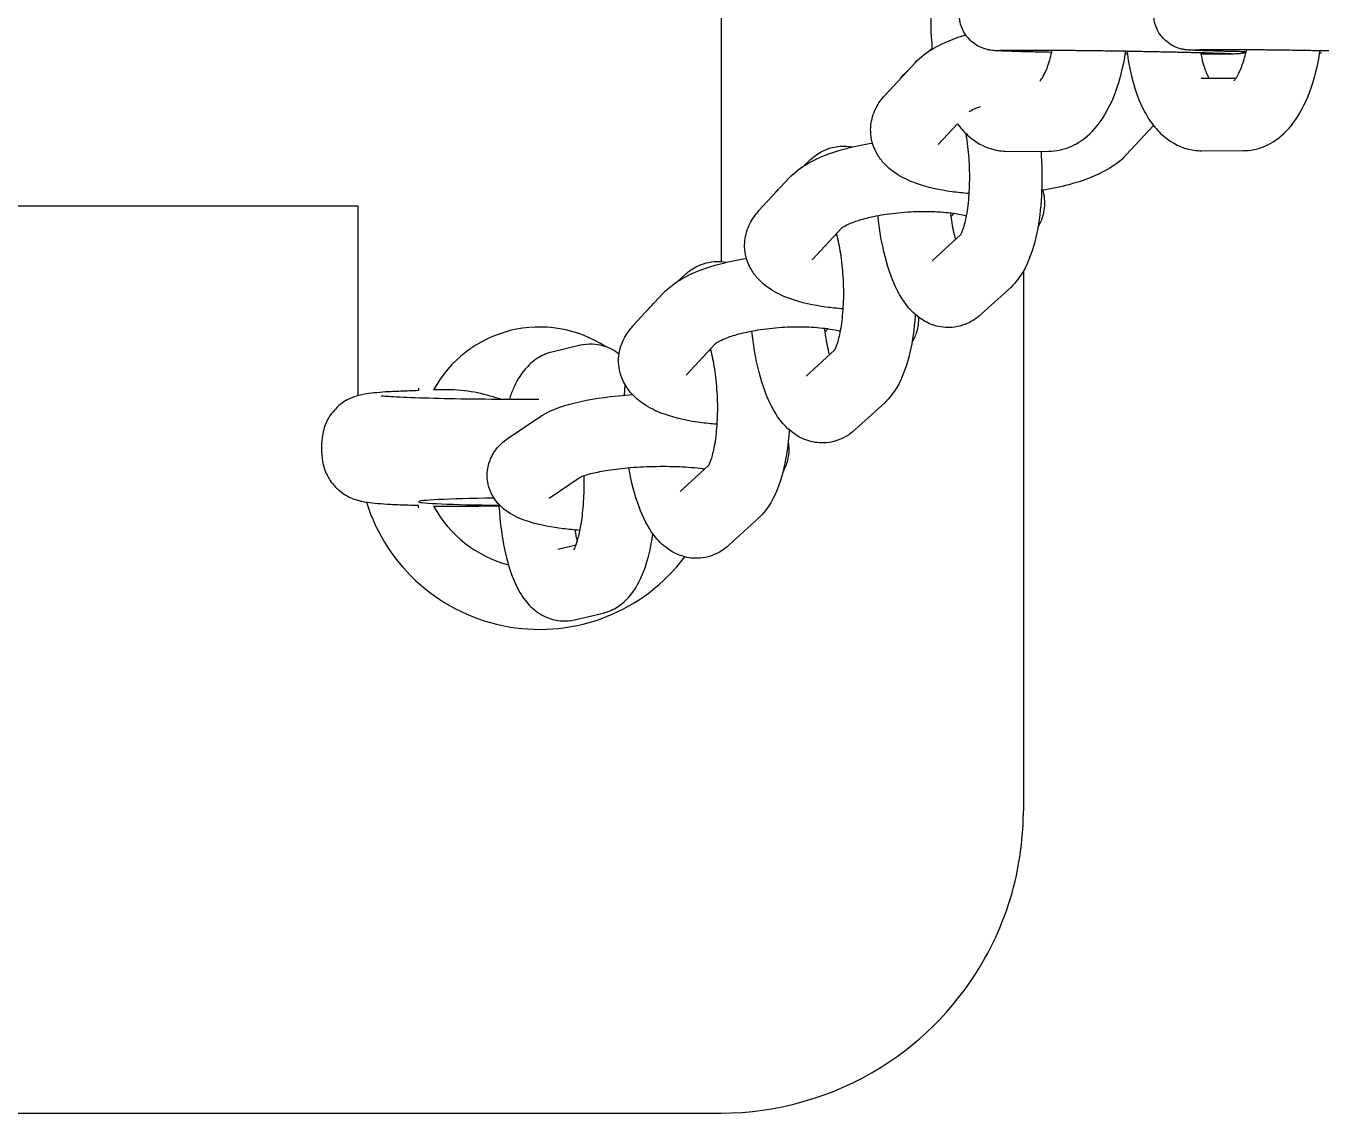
# Model space of a CAD drawing. Header units: millimetres. Extents: x 1060 to 4060, y 0 to 4400.
# Drawn here: x 2707.9 to 2815, y 2110 to 2199.9 of the extents above; entities that cross this region are included whole.
import ezdxf

# ---------------------------------------------------------------- set-up
doc = ezdxf.new("R2010")
doc.units = ezdxf.units.MM
doc.layers.add('AM_4', color=3, linetype='Continuous', lineweight=25)

msp = doc.modelspace()

# ---------------------------------------------------------------- linework, layer by layer
at = {"layer": 'AM_4'}
for p, q in [((2765.38, 2212.55), (2765.38, 2180.42)), ((2782.59, 2197.83), (2782.84, 2198.05)), ((2788.87, 2197.89), (2792.37, 2197.9)), ((2804.94, 2197.94), (2808.44, 2197.95)), ((2807.13, 2197.57), (2805.05, 2197.56)), ((2778.94, 2194.17), (2781.42, 2196.85)), ((2780.8, 2196.18), (2780.82, 2196.21)), ((2805.09, 2195.58), (2807.97, 2195.59)), ((2783.34, 2190.09), (2784.93, 2191.81)), ((2801.14, 2191.68), (2798.88, 2189.23)), ((2772.17, 2188.28), (2772.81, 2188.87)), ((2789.04, 2189.53), (2792.49, 2189.54)), ((2805.11, 2189.58), (2808.56, 2189.59)), ((2768.52, 2184.63), (2771, 2187.31)), ((2770.38, 2186.64), (2770.41, 2186.67)), ((2735.38, 2185), (2685.38, 2185)), ((2735.38, 2169.34), (2735.38, 2185)), ((2784.64, 2184.4), (2784.41, 2184.15)), ((2772.92, 2180.55), (2775.38, 2183.21)), ((2774.84, 2182.6), (2774.93, 2182.68)), ((2785.18, 2182.62), (2782.84, 2180.48)), ((2761.75, 2178.74), (2762.39, 2179.33)), ((2790.38, 2179.63), (2790.38, 2135)), ((2789.33, 2178.28), (2786.89, 2176.06)), ((2758.1, 2175.09), (2760.58, 2177.77)), ((2759.96, 2177.1), (2759.99, 2177.13)), ((2774.22, 2174.86), (2773.99, 2174.61)), ((2753.75, 2173.49), (2751.39, 2172.93)), ((2762.5, 2171.01), (2764.96, 2173.67)), ((2764.42, 2173.06), (2764.51, 2173.14)), ((2774.76, 2173.08), (2772.42, 2170.94)), ((2740.38, 2169.94), (2740.38, 2169.74)), ((2778.91, 2168.74), (2776.47, 2166.52)), ((2747.79, 2165.81), (2750.4, 2167.58)), ((2732.38, 2164.56), (2732.38, 2165.44)), ((2764.34, 2163.54), (2762, 2161.4)), ((2751.16, 2160.84), (2753.74, 2162.59)), ((2740.38, 2160.06), (2740.38, 2160.26)), ((2768.49, 2159.2), (2766.06, 2156.98)), ((2751.89, 2156.63), (2753.4, 2156.99)), ((2753.27, 2150.79), (2755.63, 2151.35)), ((2355.38, 2110), (2765.38, 2110))]:
    msp.add_line(p, q, dxfattribs=at)
for radius, start, end in [(10, 56.8187, 151.2305), (15, 197.3756, 323.1245), (10, 208.7695, 255.0771)]:
    msp.add_arc((2750.38, 2165), radius, start, end, dxfattribs=at)
msp.add_ellipse((2750.38, 2160.56), major_axis=(-10, 0), ratio=0.031189, start_param=5.098581, end_param=7.510271, dxfattribs=at)
for points, knots in [([(2792.72, 2197.71), (2792.54, 2197.72), (2792.36, 2197.72), (2791.99, 2197.73), (2791.81, 2197.73), (2791.44, 2197.74), (2791.26, 2197.75), (2790.91, 2197.76), (2790.74, 2197.76), (2790.42, 2197.77), (2790.27, 2197.77), (2789.97, 2197.78), (2789.82, 2197.79), (2789.55, 2197.79), (2789.42, 2197.8), (2789.17, 2197.81), (2789.05, 2197.81), (2788.83, 2197.82), (2788.73, 2197.82), (2788.43, 2197.83), (2788.27, 2197.84), (2787.99, 2197.86), (2787.95, 2197.85), (2787.64, 2197.9), (2787.61, 2197.9), (2787.5, 2197.92), (2787.43, 2197.93), (2787.2, 2198), (2787.06, 2198.03), (2786.66, 2198.22), (2786.51, 2198.29), (2786.17, 2198.54), (2786.02, 2198.66), (2785.75, 2198.97), (2785.63, 2199.11), (2785.35, 2199.56), (2785.19, 2199.93), (2785.06, 2200.68), (2785.06, 2201.02), (2785.16, 2201.66), (2785.26, 2201.95), (2785.52, 2202.48), (2785.68, 2202.69), (2786.05, 2203.1), (2786.23, 2203.24), (2786.64, 2203.53), (2786.82, 2203.6), (2787.19, 2203.75), (2787.31, 2203.77), (2787.51, 2203.82), (2787.58, 2203.83), (2787.69, 2203.85), (2787.74, 2203.85), (2787.83, 2203.86), (2787.88, 2203.87), (2788.01, 2203.88), (2788.07, 2203.88), (2788.33, 2203.89), (2788.55, 2203.89), (2788.85, 2203.89)], [4.705753, 4.705753, 4.705753, 4.705753, 4.779405, 4.779405, 4.859462, 4.859462, 4.940532, 4.940532, 5.021573, 5.021573, 5.101555, 5.101555, 5.182633, 5.182633, 5.264671, 5.264671, 5.346611, 5.346611, 5.427455, 5.427455, 5.605423, 5.605423, 5.762502, 5.762502, 5.779226, 5.779226, 5.801284, 5.801284, 5.818902, 5.818902, 5.826595, 5.826595, 5.831198, 5.831198, 5.834156, 5.834156, 5.838588, 5.838588, 5.841842, 5.841842, 5.845045, 5.845045, 5.848872, 5.848872, 5.854309, 5.854309, 5.863509, 5.863509, 5.879757, 5.879757, 5.897373, 5.897373, 5.917703, 5.917703, 5.9505, 5.9505, 6.036777, 6.036777, 6.283185, 6.283185, 6.283185, 6.283185]), ([(2808.79, 2197.76), (2808.61, 2197.76), (2808.43, 2197.77), (2808.06, 2197.78), (2807.88, 2197.78), (2807.51, 2197.79), (2807.33, 2197.79), (2806.98, 2197.8), (2806.81, 2197.81), (2806.49, 2197.82), (2806.33, 2197.82), (2806.04, 2197.83), (2805.89, 2197.83), (2805.62, 2197.84), (2805.48, 2197.85), (2805.24, 2197.85), (2805.12, 2197.86), (2804.9, 2197.87), (2804.8, 2197.87), (2804.5, 2197.88), (2804.34, 2197.89), (2804.06, 2197.91), (2804.02, 2197.9), (2803.71, 2197.94), (2803.68, 2197.95), (2803.57, 2197.97), (2803.5, 2197.98), (2803.27, 2198.04), (2803.13, 2198.07), (2802.73, 2198.26), (2802.58, 2198.34), (2802.24, 2198.59), (2802.09, 2198.71), (2801.82, 2199.01), (2801.7, 2199.16), (2801.42, 2199.61), (2801.26, 2199.98), (2801.13, 2200.72), (2801.13, 2201.07), (2801.23, 2201.7), (2801.33, 2201.99), (2801.59, 2202.52), (2801.75, 2202.74), (2802.11, 2203.15), (2802.3, 2203.29), (2802.71, 2203.57), (2802.89, 2203.64), (2803.26, 2203.79), (2803.38, 2203.82), (2803.58, 2203.87), (2803.65, 2203.88), (2803.76, 2203.89), (2803.81, 2203.9), (2803.9, 2203.91), (2803.95, 2203.91), (2804.08, 2203.92), (2804.14, 2203.92), (2804.4, 2203.93), (2804.62, 2203.93), (2804.92, 2203.94)], [4.705753, 4.705753, 4.705753, 4.705753, 4.779405, 4.779405, 4.859462, 4.859462, 4.940532, 4.940532, 5.021573, 5.021573, 5.101555, 5.101555, 5.182633, 5.182633, 5.264671, 5.264671, 5.346611, 5.346611, 5.427455, 5.427455, 5.605423, 5.605423, 5.762502, 5.762502, 5.779226, 5.779226, 5.801284, 5.801284, 5.818902, 5.818902, 5.826595, 5.826595, 5.831198, 5.831198, 5.834156, 5.834156, 5.838588, 5.838588, 5.841842, 5.841842, 5.845045, 5.845045, 5.848872, 5.848872, 5.854309, 5.854309, 5.863509, 5.863509, 5.879757, 5.879757, 5.897373, 5.897373, 5.917703, 5.917703, 5.9505, 5.9505, 6.036777, 6.036777, 6.283185, 6.283185, 6.283185, 6.283185]), ([(2782.89, 2203.07), (2782.86, 2202.83), (2782.83, 2202.58), (2782.71, 2201.22), (2782.69, 2200.07), (2782.78, 2198.63), (2782.81, 2198.3), (2782.85, 2197.99)], [4.4641001, 4.4641001, 4.4641001, 4.4641001, 4.5422649, 4.5422649, 4.9030272, 4.9030272, 5.0073823, 5.0073823, 5.0073823, 5.0073823]), ([(2781.42, 2196.85), (2781.9, 2197.37), (2782.42, 2197.74), (2783.78, 2198.52), (2784.65, 2198.87), (2785.61, 2199.16)], [3.1415927, 3.1415927, 3.1415927, 3.1415927, 3.3903547, 3.3903547, 3.7555683, 3.7555683, 3.7555683, 3.7555683]), ([(2788.31, 2197.88), (2788.31, 2197.88), (2788.32, 2197.88), (2788.38, 2197.88), (2788.49, 2197.89), (2788.71, 2197.89), (2788.79, 2197.89), (2788.87, 2197.89)], [5.9940694, 5.9940694, 5.9940694, 5.9940694, 6.0400138, 6.0400138, 6.2067642, 6.2067642, 6.2831853, 6.2831853, 6.2831853, 6.2831853]), ([(2791.73, 2195.32), (2791.73, 2195.32), (2791.75, 2195.34), (2791.84, 2195.45), (2791.92, 2195.57), (2792.13, 2195.93), (2792.25, 2196.19), (2792.49, 2196.85), (2792.62, 2197.27), (2792.74, 2197.78), (2792.75, 2197.84), (2792.76, 2197.9)], [0.364313, 0.364313, 0.364313, 0.364313, 0.4814287, 0.4814287, 0.6615172, 0.6615172, 0.8682167, 0.8682167, 1.1055917, 1.1055917, 1.134664, 1.134664, 1.134664, 1.134664]), ([(2792.37, 2197.9), (2792.7, 2197.9), (2793.14, 2197.9), (2793.82, 2197.89), (2793.97, 2197.89), (2794.28, 2197.89), (2794.44, 2197.89), (2794.77, 2197.88), (2794.94, 2197.88), (2795.29, 2197.88), (2795.47, 2197.88), (2795.84, 2197.87), (2796.03, 2197.87), (2796.42, 2197.86), (2796.62, 2197.86), (2797.03, 2197.86), (2797.23, 2197.85), (2797.65, 2197.85), (2797.85, 2197.84), (2798.27, 2197.84), (2798.49, 2197.83), (2798.92, 2197.83), (2799.13, 2197.82), (2799.57, 2197.82), (2799.78, 2197.81), (2800.22, 2197.8), (2800.43, 2197.8), (2800.86, 2197.79), (2801.07, 2197.79), (2801.49, 2197.78), (2801.7, 2197.77), (2802.12, 2197.77), (2802.33, 2197.76), (2802.73, 2197.75), (2802.93, 2197.75), (2803.32, 2197.74), (2803.51, 2197.74), (2803.89, 2197.73), (2804.07, 2197.72), (2804.43, 2197.71), (2804.6, 2197.71), (2804.94, 2197.7), (2805.1, 2197.7), (2805.41, 2197.69), (2805.56, 2197.68), (2805.84, 2197.68), (2805.98, 2197.67), (2806.24, 2197.66), (2806.36, 2197.66), (2806.59, 2197.65), (2806.7, 2197.65), (2807.18, 2197.63), (2807.46, 2197.62), (2807.56, 2197.61), (2807.57, 2197.61), (2807.57, 2197.61)], [6.283185, 6.283185, 6.283185, 6.283185, 6.57835, 6.57835, 6.656442, 6.656442, 6.735502, 6.735502, 6.814536, 6.814536, 6.892556, 6.892556, 6.971515, 6.971515, 7.051481, 7.051481, 7.131437, 7.131437, 7.210367, 7.210367, 7.289538, 7.289538, 7.369732, 7.369732, 7.449925, 7.449925, 7.529093, 7.529093, 7.608272, 7.608272, 7.688482, 7.688482, 7.768701, 7.768701, 7.8479, 7.8479, 7.926901, 7.926901, 8.006947, 8.006947, 8.087015, 8.087015, 8.166075, 8.166075, 8.244397, 8.244397, 8.323793, 8.323793, 8.403251, 8.403251, 8.481723, 8.481723, 8.784086, 8.784086, 8.828436, 8.828436, 8.828436, 8.828436]), ([(2792.49, 2189.54), (2793.07, 2189.55), (2793.65, 2189.67), (2794.74, 2190.1), (2795.24, 2190.42), (2796.26, 2191.32), (2796.73, 2191.92), (2797.67, 2193.5), (2798.08, 2194.53), (2798.58, 2196.35), (2798.73, 2197.08), (2798.85, 2197.83)], [0, 0, 0, 0, 0.16535, 0.16535, 0.355491, 0.355491, 0.628306, 0.628306, 1.021007, 1.021007, 1.26683, 1.26683, 1.26683, 1.26683]), ([(2798.94, 2197.83), (2799.03, 2197.11), (2799.15, 2196.41), (2799.58, 2194.66), (2799.94, 2193.64), (2800.71, 2192.25), (2801.01, 2191.8), (2801.67, 2191.05), (2802.01, 2190.73), (2802.98, 2190.05), (2803.69, 2189.73), (2804.69, 2189.59), (2804.9, 2189.58), (2805.11, 2189.58)], [5.029859, 5.029859, 5.029859, 5.029859, 5.26479, 5.26479, 5.646411, 5.646411, 5.841569, 5.841569, 5.996306, 5.996306, 6.223325, 6.223325, 6.283185, 6.283185, 6.283185, 6.283185]), ([(2804.38, 2197.93), (2804.38, 2197.93), (2804.38, 2197.93), (2804.45, 2197.93), (2804.56, 2197.93), (2804.78, 2197.93), (2804.86, 2197.94), (2804.94, 2197.94)], [5.9940694, 5.9940694, 5.9940694, 5.9940694, 6.0400138, 6.0400138, 6.2067642, 6.2067642, 6.2831853, 6.2831853, 6.2831853, 6.2831853]), ([(2805.03, 2197.7), (2805.09, 2197.39), (2805.15, 2197.1), (2805.34, 2196.43), (2805.47, 2196.09), (2805.64, 2195.74), (2805.68, 2195.65), (2805.72, 2195.58)], [5.1686547, 5.1686547, 5.1686547, 5.1686547, 5.3282994, 5.3282994, 5.5735898, 5.5735898, 5.6669304, 5.6669304, 5.6669304, 5.6669304]), ([(2808.78, 2197.72), (2808.69, 2197.69), (2808.63, 2197.67), (2808.47, 2197.64), (2808.4, 2197.63), (2808.29, 2197.61), (2808.24, 2197.6), (2808.14, 2197.59), (2808.1, 2197.59), (2807.97, 2197.58), (2807.91, 2197.58), (2807.65, 2197.57), (2807.43, 2197.57), (2807.13, 2197.57)], [9.0120726, 9.0120726, 9.0120726, 9.0120726, 9.0213493, 9.0213493, 9.0389658, 9.0389658, 9.0592959, 9.0592959, 9.0920926, 9.0920926, 9.1783692, 9.1783692, 9.424778, 9.424778, 9.424778, 9.424778]), ([(2807.8, 2195.37), (2807.8, 2195.37), (2807.82, 2195.39), (2807.91, 2195.5), (2807.99, 2195.62), (2808.19, 2195.98), (2808.32, 2196.23), (2808.56, 2196.89), (2808.69, 2197.31), (2808.81, 2197.83), (2808.82, 2197.89), (2808.83, 2197.95)], [0.364313, 0.364313, 0.364313, 0.364313, 0.4814287, 0.4814287, 0.6615172, 0.6615172, 0.8682167, 0.8682167, 1.1055917, 1.1055917, 1.134664, 1.134664, 1.134664, 1.134664]), ([(2808.44, 2197.95), (2808.77, 2197.95), (2809.21, 2197.95), (2809.89, 2197.94), (2810.04, 2197.94), (2810.34, 2197.94), (2810.51, 2197.93), (2810.84, 2197.93), (2811.01, 2197.93), (2811.36, 2197.93), (2811.54, 2197.92), (2811.91, 2197.92), (2812.1, 2197.92), (2812.49, 2197.91), (2812.69, 2197.91), (2813.1, 2197.9), (2813.3, 2197.9), (2813.72, 2197.89), (2813.92, 2197.89), (2814.34, 2197.88), (2814.56, 2197.88), (2814.98, 2197.87), (2815.2, 2197.87), (2815.64, 2197.86), (2815.85, 2197.86), (2816.29, 2197.85), (2816.5, 2197.85), (2816.93, 2197.84), (2817.14, 2197.83), (2817.56, 2197.83), (2817.77, 2197.82), (2818.19, 2197.81), (2818.4, 2197.81), (2818.8, 2197.8), (2819, 2197.8), (2819.39, 2197.79), (2819.58, 2197.78), (2819.95, 2197.77), (2820.14, 2197.77), (2820.5, 2197.76), (2820.67, 2197.76), (2821.01, 2197.75), (2821.17, 2197.74), (2821.48, 2197.73), (2821.62, 2197.73), (2821.91, 2197.72), (2822.05, 2197.72), (2822.31, 2197.71), (2822.43, 2197.71), (2822.66, 2197.7), (2822.77, 2197.7), (2823.25, 2197.68), (2823.53, 2197.66), (2823.63, 2197.66), (2823.63, 2197.66), (2823.63, 2197.66)], [6.283185, 6.283185, 6.283185, 6.283185, 6.57835, 6.57835, 6.656442, 6.656442, 6.735502, 6.735502, 6.814536, 6.814536, 6.892556, 6.892556, 6.971515, 6.971515, 7.051481, 7.051481, 7.131437, 7.131437, 7.210367, 7.210367, 7.289538, 7.289538, 7.369732, 7.369732, 7.449925, 7.449925, 7.529093, 7.529093, 7.608272, 7.608272, 7.688482, 7.688482, 7.768701, 7.768701, 7.8479, 7.8479, 7.926901, 7.926901, 8.006947, 8.006947, 8.087015, 8.087015, 8.166075, 8.166075, 8.244397, 8.244397, 8.323793, 8.323793, 8.403251, 8.403251, 8.481723, 8.481723, 8.784086, 8.784086, 8.828436, 8.828436, 8.828436, 8.828436]), ([(2808.56, 2189.59), (2809.14, 2189.59), (2809.72, 2189.71), (2810.81, 2190.14), (2811.31, 2190.47), (2812.33, 2191.36), (2812.79, 2191.97), (2813.74, 2193.55), (2814.15, 2194.58), (2814.65, 2196.4), (2814.8, 2197.13), (2814.92, 2197.87)], [0, 0, 0, 0, 0.16535, 0.16535, 0.355491, 0.355491, 0.628306, 0.628306, 1.021007, 1.021007, 1.26683, 1.26683, 1.26683, 1.26683]), ([(2785.87, 2186.04), (2785.4, 2186.08), (2784.93, 2186.13), (2783.43, 2186.33), (2782.44, 2186.55), (2781.01, 2187.06), (2780.5, 2187.29), (2779.62, 2187.84), (2779.23, 2188.13), (2778.66, 2188.75), (2778.46, 2189.02), (2778.01, 2189.79), (2777.82, 2190.36), (2777.72, 2191.45), (2777.78, 2191.95), (2778.05, 2192.89), (2778.28, 2193.31), (2778.66, 2193.85), (2778.8, 2194.02), (2778.94, 2194.17)], [7.89739, 7.89739, 7.89739, 7.89739, 8.059878, 8.059878, 8.437985, 8.437985, 8.657871, 8.657871, 8.832689, 8.832689, 8.933898, 8.933898, 9.087279, 9.087279, 9.21297, 9.21297, 9.352524, 9.352524, 9.424778, 9.424778, 9.424778, 9.424778]), ([(2785.89, 2192.81), (2785.93, 2192.84), (2785.99, 2192.88), (2786.22, 2193), (2786.43, 2193.1), (2786.74, 2193.21), (2786.78, 2193.23), (2786.82, 2193.24)], [3.3439278, 3.3439278, 3.3439278, 3.3439278, 3.4296661, 3.4296661, 3.6200642, 3.6200642, 3.6487971, 3.6487971, 3.6487971, 3.6487971]), ([(2784.93, 2191.81), (2785.05, 2191.65), (2785.18, 2191.49), (2785.61, 2191), (2785.94, 2190.69), (2786.91, 2190.01), (2787.62, 2189.69), (2788.62, 2189.55), (2788.83, 2189.53), (2789.04, 2189.53)], [5.7692037, 5.7692037, 5.7692037, 5.7692037, 5.8415693, 5.8415693, 5.9963063, 5.9963063, 6.2233254, 6.2233254, 6.2831853, 6.2831853, 6.2831853, 6.2831853]), ([(2785.61, 2191.02), (2785.63, 2190.9), (2785.65, 2190.77), (2785.76, 2190.03), (2785.83, 2189.37), (2785.92, 2188.02), (2785.92, 2187.33), (2785.88, 2186.02), (2785.83, 2185.39), (2785.68, 2184.31), (2785.59, 2183.84), (2785.4, 2183.15), (2785.31, 2182.9), (2785.19, 2182.64), (2785.15, 2182.58), (2785.15, 2182.58)], [4.586865, 4.586865, 4.586865, 4.586865, 4.644905, 4.644905, 4.9226, 4.9226, 5.208029, 5.208029, 5.489805, 5.489805, 5.754315, 5.754315, 5.982641, 5.982641, 6.143296, 6.143296, 6.143296, 6.143296]), ([(2771, 2187.31), (2771.48, 2187.83), (2772, 2188.2), (2773.51, 2189.07), (2774.57, 2189.46), (2776.43, 2189.95), (2777.16, 2190.1), (2777.9, 2190.22)], [3.1415927, 3.1415927, 3.1415927, 3.1415927, 3.3903547, 3.3903547, 3.8252695, 3.8252695, 4.079126, 4.079126, 4.079126, 4.079126]), ([(2772.81, 2188.87), (2773.04, 2189.08), (2773.3, 2189.28), (2774.06, 2189.71), (2774.63, 2189.9), (2775.57, 2189.98), (2775.92, 2189.96), (2776.26, 2189.9)], [3.1415927, 3.1415927, 3.1415927, 3.1415927, 3.2414039, 3.2414039, 3.3916392, 3.3916392, 3.4788934, 3.4788934, 3.4788934, 3.4788934]), ([(2791.83, 2189.54), (2791.85, 2189.24), (2791.87, 2188.94), (2791.93, 2187.56), (2791.92, 2186.49), (2791.77, 2184.39), (2791.63, 2183.38), (2791.17, 2181.39), (2790.86, 2180.44), (2790.07, 2179.11), (2789.76, 2178.69), (2789.33, 2178.28)], [4.870405, 4.870405, 4.870405, 4.870405, 4.969951, 4.969951, 5.323116, 5.323116, 5.685399, 5.685399, 6.089551, 6.089551, 6.283185, 6.283185, 6.283185, 6.283185]), ([(2798.88, 2189.23), (2798.39, 2188.71), (2797.87, 2188.34), (2796.37, 2187.47), (2795.3, 2187.08), (2793.42, 2186.58), (2792.67, 2186.43), (2791.89, 2186.31)], [6.2831853, 6.2831853, 6.2831853, 6.2831853, 6.5319474, 6.5319474, 6.9668621, 6.9668621, 7.2299916, 7.2299916, 7.2299916, 7.2299916]), ([(2791.98, 2186.32), (2792.04, 2186.08), (2792.09, 2185.84), (2792.15, 2185.09), (2792.1, 2184.59), (2791.87, 2183.81), (2791.73, 2183.51), (2791.58, 2183.24)], [5.8814608, 5.8814608, 5.8814608, 5.8814608, 5.9456868, 5.9456868, 6.071377, 6.071377, 6.1661867, 6.1661867, 6.1661867, 6.1661867]), ([(2775.45, 2176.5), (2774.98, 2176.54), (2774.51, 2176.59), (2773.01, 2176.79), (2772.02, 2177.01), (2770.59, 2177.52), (2770.08, 2177.75), (2769.2, 2178.3), (2768.81, 2178.59), (2768.24, 2179.21), (2768.04, 2179.48), (2767.6, 2180.25), (2767.4, 2180.82), (2767.3, 2181.91), (2767.36, 2182.41), (2767.64, 2183.35), (2767.86, 2183.77), (2768.24, 2184.31), (2768.38, 2184.47), (2768.52, 2184.63)], [7.89739, 7.89739, 7.89739, 7.89739, 8.059878, 8.059878, 8.437985, 8.437985, 8.657871, 8.657871, 8.832689, 8.832689, 8.933898, 8.933898, 9.087279, 9.087279, 9.21297, 9.21297, 9.352524, 9.352524, 9.424778, 9.424778, 9.424778, 9.424778]), ([(2775.37, 2183.2), (2775.37, 2183.2), (2775.38, 2183.21), (2775.43, 2183.25), (2775.52, 2183.31), (2775.8, 2183.46), (2776.01, 2183.55), (2776.6, 2183.78), (2776.99, 2183.9), (2777.92, 2184.14), (2778.48, 2184.25), (2779.71, 2184.43), (2780.37, 2184.5), (2781.72, 2184.57), (2782.4, 2184.57), (2783.68, 2184.52), (2784.27, 2184.46), (2785.11, 2184.33), (2785.4, 2184.28), (2785.66, 2184.22)], [3.215161, 3.215161, 3.215161, 3.215161, 3.275344, 3.275344, 3.429666, 3.429666, 3.620064, 3.620064, 3.850476, 3.850476, 4.112312, 4.112312, 4.391862, 4.391862, 4.676738, 4.676738, 4.955427, 4.955427, 5.124018, 5.124018, 5.124018, 5.124018]), ([(2786.89, 2176.06), (2786.67, 2175.85), (2786.41, 2175.65), (2785.64, 2175.22), (2785.08, 2175.02), (2783.99, 2174.93), (2783.5, 2174.99), (2782.58, 2175.27), (2782.16, 2175.49), (2781.34, 2176.08), (2780.98, 2176.46), (2780.13, 2177.58), (2779.76, 2178.36), (2779.06, 2180.24), (2778.78, 2181.37), (2778.49, 2183.11), (2778.42, 2183.66), (2778.36, 2184.21)], [0, 0, 0, 0, 0.099811, 0.099811, 0.250047, 0.250047, 0.372191, 0.372191, 0.506907, 0.506907, 0.695579, 0.695579, 1.044754, 1.044754, 1.464888, 1.464888, 1.649829, 1.649829, 1.649829, 1.649829]), ([(2784.77, 2182.25), (2784.77, 2182.26), (2784.77, 2182.26), (2784.65, 2182.73), (2784.54, 2183.26), (2784.42, 2184.03), (2784.4, 2184.23), (2784.37, 2184.44)], [1.2448241, 1.2448241, 1.2448241, 1.2448241, 1.2462878, 1.2462878, 1.5033126, 1.5033126, 1.5936403, 1.5936403, 1.5936403, 1.5936403]), ([(2774.92, 2182.71), (2774.92, 2182.7), (2774.93, 2182.68), (2775.05, 2182.2), (2775.16, 2181.67), (2775.34, 2180.49), (2775.41, 2179.83), (2775.5, 2178.48), (2775.51, 2177.79), (2775.46, 2176.48), (2775.41, 2175.85), (2775.26, 2174.77), (2775.17, 2174.3), (2774.98, 2173.61), (2774.89, 2173.36), (2774.77, 2173.1), (2774.74, 2173.04), (2774.74, 2173.04)], [4.379526, 4.379526, 4.379526, 4.379526, 4.38788, 4.38788, 4.644905, 4.644905, 4.9226, 4.9226, 5.208029, 5.208029, 5.489805, 5.489805, 5.754315, 5.754315, 5.982641, 5.982641, 6.143296, 6.143296, 6.143296, 6.143296]), ([(2760.58, 2177.77), (2761.06, 2178.29), (2761.58, 2178.66), (2763.09, 2179.53), (2764.15, 2179.92), (2766.02, 2180.41), (2766.74, 2180.56), (2767.48, 2180.68)], [3.1415927, 3.1415927, 3.1415927, 3.1415927, 3.3903547, 3.3903547, 3.8252695, 3.8252695, 4.079126, 4.079126, 4.079126, 4.079126]), ([(2762.39, 2179.33), (2762.62, 2179.54), (2762.88, 2179.73), (2763.64, 2180.17), (2764.21, 2180.36), (2765.15, 2180.44), (2765.5, 2180.42), (2765.84, 2180.36)], [3.1415927, 3.1415927, 3.1415927, 3.1415927, 3.2414039, 3.2414039, 3.3916392, 3.3916392, 3.4788934, 3.4788934, 3.4788934, 3.4788934]), ([(2781.44, 2176.04), (2781.43, 2176), (2781.43, 2175.95), (2781.35, 2174.85), (2781.21, 2173.84), (2780.76, 2171.85), (2780.44, 2170.9), (2779.65, 2169.57), (2779.34, 2169.15), (2778.91, 2168.74)], [5.3089243, 5.3089243, 5.3089243, 5.3089243, 5.3231157, 5.3231157, 5.6853988, 5.6853988, 6.0895511, 6.0895511, 6.2831853, 6.2831853, 6.2831853, 6.2831853]), ([(2765.03, 2166.96), (2764.56, 2167), (2764.09, 2167.04), (2762.59, 2167.25), (2761.6, 2167.47), (2760.17, 2167.98), (2759.66, 2168.21), (2758.78, 2168.76), (2758.39, 2169.05), (2757.82, 2169.67), (2757.62, 2169.94), (2757.18, 2170.71), (2756.98, 2171.28), (2756.88, 2172.37), (2756.94, 2172.87), (2757.22, 2173.81), (2757.44, 2174.23), (2757.82, 2174.77), (2757.96, 2174.93), (2758.1, 2175.09)], [7.89739, 7.89739, 7.89739, 7.89739, 8.059878, 8.059878, 8.437985, 8.437985, 8.657871, 8.657871, 8.832689, 8.832689, 8.933898, 8.933898, 9.087279, 9.087279, 9.21297, 9.21297, 9.352524, 9.352524, 9.424778, 9.424778, 9.424778, 9.424778]), ([(2764.95, 2173.66), (2764.95, 2173.66), (2764.96, 2173.67), (2765.01, 2173.71), (2765.1, 2173.76), (2765.38, 2173.91), (2765.6, 2174.01), (2766.18, 2174.24), (2766.57, 2174.36), (2767.51, 2174.59), (2768.06, 2174.71), (2769.29, 2174.89), (2769.95, 2174.96), (2771.3, 2175.03), (2771.98, 2175.03), (2773.26, 2174.98), (2773.85, 2174.92), (2774.69, 2174.79), (2774.98, 2174.74), (2775.24, 2174.67)], [3.215161, 3.215161, 3.215161, 3.215161, 3.275344, 3.275344, 3.429666, 3.429666, 3.620064, 3.620064, 3.850476, 3.850476, 4.112312, 4.112312, 4.391862, 4.391862, 4.676738, 4.676738, 4.955427, 4.955427, 5.124018, 5.124018, 5.124018, 5.124018]), ([(2774.35, 2172.71), (2774.35, 2172.72), (2774.35, 2172.72), (2774.23, 2173.19), (2774.12, 2173.72), (2774, 2174.49), (2773.98, 2174.69), (2773.95, 2174.9)], [1.2448241, 1.2448241, 1.2448241, 1.2448241, 1.2462878, 1.2462878, 1.5033126, 1.5033126, 1.5936403, 1.5936403, 1.5936403, 1.5936403]), ([(2781.7, 2175.82), (2781.72, 2175.4), (2781.66, 2174.98), (2781.45, 2174.27), (2781.31, 2173.97), (2781.16, 2173.7)], [5.9647448, 5.9647448, 5.9647448, 5.9647448, 6.071377, 6.071377, 6.1661867, 6.1661867, 6.1661867, 6.1661867]), ([(2776.47, 2166.52), (2776.25, 2166.31), (2775.99, 2166.11), (2775.23, 2165.68), (2774.66, 2165.48), (2773.58, 2165.39), (2773.08, 2165.45), (2772.16, 2165.73), (2771.75, 2165.95), (2770.92, 2166.54), (2770.56, 2166.92), (2769.71, 2168.04), (2769.34, 2168.82), (2768.64, 2170.69), (2768.36, 2171.83), (2768.07, 2173.57), (2768, 2174.12), (2767.94, 2174.67)], [0, 0, 0, 0, 0.099811, 0.099811, 0.250047, 0.250047, 0.372191, 0.372191, 0.506907, 0.506907, 0.695579, 0.695579, 1.044754, 1.044754, 1.464888, 1.464888, 1.649829, 1.649829, 1.649829, 1.649829]), ([(2751.39, 2172.93), (2750.93, 2172.82), (2750.53, 2172.63), (2749.77, 2172.14), (2749.45, 2171.83), (2748.74, 2170.99), (2748.45, 2170.46), (2748.08, 2169.61), (2747.97, 2169.31), (2747.87, 2169.01)], [3.1415927, 3.1415927, 3.1415927, 3.1415927, 3.2556467, 3.2556467, 3.4020714, 3.4020714, 3.6499772, 3.6499772, 3.7803238, 3.7803238, 3.7803238, 3.7803238]), ([(2756.95, 2172.77), (2756.76, 2172.91), (2756.55, 2173.05), (2755.88, 2173.39), (2755.33, 2173.56), (2754.42, 2173.6), (2754.07, 2173.56), (2753.75, 2173.49)], [2.8520687, 2.8520687, 2.8520687, 2.8520687, 2.9252465, 2.9252465, 3.0607263, 3.0607263, 3.1415927, 3.1415927, 3.1415927, 3.1415927]), ([(2764.5, 2173.17), (2764.51, 2173.16), (2764.51, 2173.14), (2764.63, 2172.66), (2764.74, 2172.13), (2764.93, 2170.95), (2764.99, 2170.29), (2765.08, 2168.94), (2765.09, 2168.25), (2765.04, 2166.94), (2764.99, 2166.31), (2764.84, 2165.23), (2764.75, 2164.76), (2764.56, 2164.07), (2764.47, 2163.82), (2764.35, 2163.56), (2764.32, 2163.5), (2764.32, 2163.5)], [4.379526, 4.379526, 4.379526, 4.379526, 4.38788, 4.38788, 4.644905, 4.644905, 4.9226, 4.9226, 5.208029, 5.208029, 5.489805, 5.489805, 5.754315, 5.754315, 5.982641, 5.982641, 6.143296, 6.143296, 6.143296, 6.143296]), ([(2740.38, 2169.74), (2739.85, 2169.73), (2739.35, 2169.71), (2738.45, 2169.67), (2738.04, 2169.65), (2737.31, 2169.61), (2736.99, 2169.58), (2736.39, 2169.53), (2736.15, 2169.5), (2735.64, 2169.4), (2735.48, 2169.37), (2735.04, 2169.23), (2734.83, 2169.16), (2734.24, 2168.84), (2733.92, 2168.66), (2733.21, 2167.92), (2732.87, 2167.48), (2732.48, 2166.44), (2732.39, 2165.95), (2732.38, 2165.45), (2732.38, 2165.45), (2732.38, 2165.44)], [-2.3585756, -2.3585756, -2.3585756, -2.3585756, -2.2010197, -2.2010197, -2.0434639, -2.0434639, -1.885908, -1.885908, -1.7283522, -1.7283522, -1.6667975, -1.6667975, -1.6276714, -1.6276714, -1.6006443, -1.6006443, -1.5824136, -1.5824136, -1.57101, -1.57101, -1.5707963, -1.5707963, -1.5707963, -1.5707963]), ([(2757.4, 2169.36), (2757.41, 2169.55), (2757.42, 2169.74), (2757.44, 2170.03), (2757.45, 2170.12), (2757.46, 2170.21)], [2.11644007, 2.11644007, 2.11644007, 2.11644007, 2.18152303, 2.18152303, 2.21312224, 2.21312224, 2.21312224, 2.21312224]), ([(2750.31, 2169), (2749.91, 2169), (2749.5, 2169), (2747.64, 2169.01), (2746.2, 2169.02), (2743.53, 2169.05), (2742.29, 2169.08), (2740.15, 2169.14), (2739.24, 2169.17), (2737.91, 2169.24), (2737.44, 2169.28), (2737.28, 2169.3), (2737.27, 2169.3), (2737.27, 2169.3)], [0.00517, 0.00517, 0.00517, 0.00517, 0.092595, 0.092595, 0.409533, 0.409533, 0.725166, 0.725166, 1.035537, 1.035537, 1.32169, 1.32169, 1.364269, 1.364269, 1.364269, 1.364269]), ([(2750.4, 2167.58), (2750.96, 2167.96), (2751.49, 2168.18), (2753.13, 2168.75), (2754.36, 2169), (2756.48, 2169.28), (2757.26, 2169.36), (2758.06, 2169.41)], [3.141593, 3.141593, 3.141593, 3.141593, 3.407766, 3.407766, 3.917178, 3.917178, 4.193614, 4.193614, 4.193614, 4.193614]), ([(2771.02, 2166.5), (2771.01, 2166.46), (2771.01, 2166.41), (2770.93, 2165.31), (2770.79, 2164.3), (2770.34, 2162.31), (2770.02, 2161.36), (2769.23, 2160.03), (2768.92, 2159.6), (2768.49, 2159.2)], [5.3089243, 5.3089243, 5.3089243, 5.3089243, 5.3231157, 5.3231157, 5.6853988, 5.6853988, 6.0895511, 6.0895511, 6.2831853, 6.2831853, 6.2831853, 6.2831853]), ([(2753.72, 2158.19), (2753.24, 2158.22), (2752.78, 2158.27), (2751.37, 2158.45), (2750.5, 2158.61), (2749.15, 2159.01), (2748.64, 2159.19), (2747.77, 2159.68), (2747.42, 2159.92), (2746.74, 2160.62), (2746.41, 2161.08), (2746.08, 2162.09), (2746.03, 2162.55), (2746.08, 2163.39), (2746.19, 2163.78), (2746.5, 2164.49), (2746.7, 2164.79), (2747.2, 2165.37), (2747.49, 2165.61), (2747.78, 2165.8), (2747.79, 2165.81), (2747.79, 2165.81)], [7.93974, 7.93974, 7.93974, 7.93974, 8.112246, 8.112246, 8.485557, 8.485557, 8.736404, 8.736404, 8.893009, 8.893009, 9.02929, 9.02929, 9.115144, 9.115144, 9.195598, 9.195598, 9.289382, 9.289382, 9.421352, 9.421352, 9.424778, 9.424778, 9.424778, 9.424778]), ([(2770.93, 2165.47), (2770.98, 2165.19), (2771, 2164.88), (2770.95, 2164.18), (2770.85, 2163.79), (2770.64, 2163.33), (2770.58, 2163.2), (2770.51, 2163.08)], [5.9155405, 5.9155405, 5.9155405, 5.9155405, 5.9735516, 5.9735516, 6.0540048, 6.0540048, 6.0880828, 6.0880828, 6.0880828, 6.0880828]), ([(2732.38, 2164.56), (2732.38, 2164.13), (2732.46, 2163.7), (2732.71, 2162.92), (2732.89, 2162.58), (2733.31, 2161.96), (2733.55, 2161.72), (2734.05, 2161.28), (2734.28, 2161.14), (2734.71, 2160.9), (2734.89, 2160.83), (2735.21, 2160.71), (2735.34, 2160.68), (2735.63, 2160.6), (2735.76, 2160.57), (2736.22, 2160.49), (2736.47, 2160.47), (2737.07, 2160.41), (2737.4, 2160.39), (2738.14, 2160.34), (2738.56, 2160.32), (2739.44, 2160.29), (2739.89, 2160.27), (2740.38, 2160.26)], [1.5707963, 1.5707963, 1.5707963, 1.5707963, 1.5808358, 1.5808358, 1.5918964, 1.5918964, 1.6063089, 1.6063089, 1.627105, 1.627105, 1.6540314, 1.6540314, 1.6872552, 1.6872552, 1.7419802, 1.7419802, 1.8995361, 1.8995361, 2.0570919, 2.0570919, 2.2146478, 2.2146478, 2.3585756, 2.3585756, 2.3585756, 2.3585756]), ([(2753.73, 2162.59), (2753.73, 2162.59), (2753.74, 2162.59), (2753.78, 2162.61), (2753.86, 2162.65), (2754.14, 2162.75), (2754.36, 2162.82), (2754.97, 2162.97), (2755.38, 2163.06), (2756.39, 2163.22), (2756.99, 2163.3), (2758.32, 2163.42), (2759.04, 2163.46), (2760.5, 2163.49), (2761.24, 2163.49), (2762.63, 2163.43), (2763.29, 2163.37), (2763.93, 2163.29), (2763.99, 2163.29), (2764.05, 2163.28)], [3.203569, 3.203569, 3.203569, 3.203569, 3.248299, 3.248299, 3.387138, 3.387138, 3.573509, 3.573509, 3.809793, 3.809793, 4.081625, 4.081625, 4.371355, 4.371355, 4.666437, 4.666437, 4.956787, 4.956787, 4.988832, 4.988832, 4.988832, 4.988832]), ([(2766.06, 2156.98), (2765.83, 2156.77), (2765.57, 2156.57), (2764.81, 2156.14), (2764.24, 2155.94), (2763.16, 2155.85), (2762.66, 2155.91), (2761.74, 2156.19), (2761.33, 2156.41), (2760.5, 2157), (2760.14, 2157.38), (2759.29, 2158.5), (2758.92, 2159.28), (2758.24, 2161.12), (2757.96, 2162.21), (2757.76, 2163.37)], [0, 0, 0, 0, 0.099811, 0.099811, 0.250047, 0.250047, 0.372191, 0.372191, 0.506907, 0.506907, 0.695579, 0.695579, 1.044754, 1.044754, 1.449716, 1.449716, 1.449716, 1.449716]), ([(2763.94, 2163.17), (2763.93, 2163.17), (2763.93, 2163.18), (2763.92, 2163.22), (2763.91, 2163.26), (2763.9, 2163.3)], [1.24482414, 1.24482414, 1.24482414, 1.24482414, 1.24628781, 1.24628781, 1.26741121, 1.26741121, 1.26741121, 1.26741121]), ([(2753.21, 2156.58), (2753.21, 2156.58), (2753.22, 2156.58), (2753.23, 2156.61), (2753.27, 2156.67), (2753.37, 2156.91), (2753.44, 2157.11), (2753.6, 2157.65), (2753.69, 2158.02), (2753.86, 2158.92), (2753.93, 2159.47), (2754.04, 2160.69), (2754.07, 2161.37), (2754.07, 2162.27), (2754.07, 2162.5), (2754.06, 2162.72)], [0.33759, 0.33759, 0.33759, 0.33759, 0.368453, 0.368453, 0.510598, 0.510598, 0.690855, 0.690855, 0.915099, 0.915099, 1.175037, 1.175037, 1.455665, 1.455665, 1.548045, 1.548045, 1.548045, 1.548045]), ([(2747.01, 2160.35), (2747.01, 2160.25), (2747.02, 2160.14), (2747.1, 2158.99), (2747.23, 2157.97), (2747.6, 2156), (2747.85, 2155.06), (2748.4, 2153.68), (2748.65, 2153.18), (2749.23, 2152.33), (2749.53, 2151.96), (2750.16, 2151.43), (2750.42, 2151.26), (2751.15, 2150.89), (2751.69, 2150.72), (2752.6, 2150.68), (2752.95, 2150.72), (2753.27, 2150.79)], [4.808203, 4.808203, 4.808203, 4.808203, 4.8426, 4.8426, 5.196071, 5.196071, 5.573113, 5.573113, 5.802999, 5.802999, 5.977188, 5.977188, 6.066839, 6.066839, 6.202319, 6.202319, 6.283185, 6.283185, 6.283185, 6.283185]), ([(2755.63, 2151.35), (2756.09, 2151.46), (2756.49, 2151.65), (2757.26, 2152.14), (2757.58, 2152.45), (2758.28, 2153.29), (2758.57, 2153.82), (2759.27, 2155.42), (2759.55, 2156.56), (2759.75, 2157.85), (2759.76, 2157.87), (2759.76, 2157.89)], [0, 0, 0, 0, 0.114054, 0.114054, 0.2604788, 0.2604788, 0.5083845, 0.5083845, 0.9733756, 0.9733756, 0.9806575, 0.9806575, 0.9806575, 0.9806575]), ([(2765.38, 2110), (2770.01, 2110), (2774.67, 2111.33), (2782.19, 2116.03), (2785.16, 2119.15), (2788.48, 2125.09), (2789.39, 2127.56), (2790.22, 2131.74), (2790.38, 2133.38), (2790.38, 2135)], [-3.127979, -3.127979, -3.127979, -3.127979, -2.017547, -2.017547, -1.016593, -1.016593, -0.390997, -0.390997, 0, 0, 0, 0])]:
    msp.add_open_spline(points, degree=3, knots=knots, dxfattribs=at)
for points in [[(2798.97, 2197.6), (2798.92, 2197.6), (2798.86, 2197.6), (2798.81, 2197.6)], [(2815.04, 2197.64), (2814.99, 2197.65), (2814.93, 2197.65), (2814.88, 2197.65)], [(2780.23, 2195.56), (2780.39, 2195.77), (2780.58, 2195.98), (2780.8, 2196.18)], [(2769.81, 2186.02), (2769.97, 2186.23), (2770.16, 2186.44), (2770.38, 2186.64)], [(2774.95, 2182.58), (2774.91, 2182.59), (2774.86, 2182.59), (2774.82, 2182.6)], [(2759.39, 2176.48), (2759.55, 2176.69), (2759.74, 2176.9), (2759.96, 2177.1)], [(2764.54, 2173.04), (2764.49, 2173.05), (2764.44, 2173.05), (2764.4, 2173.06)], [(2747.23, 2169.01), (2746.03, 2169.4), (2744.57, 2169.8), (2743.01, 2169.81)], [(2753.29, 2158.22), (2753.35, 2157.88), (2753.42, 2157.56), (2753.49, 2157.28)]]:
    msp.add_open_spline(points, degree=3, dxfattribs=at)
for points, weights in [([(2743.01, 2169.81), (2742.36, 2169.81), (2741.62, 2169.81)], [1.08893628835, 1.04643365264, 1]), ([(2741.62, 2160.19), (2745.02, 2160.2), (2747.02, 2160.21)], [1, 1.25532391782, 1.39179153243])]:
    msp.add_rational_spline(points, weights, degree=2, dxfattribs=at)

doc.saveas('drawing.dxf')
